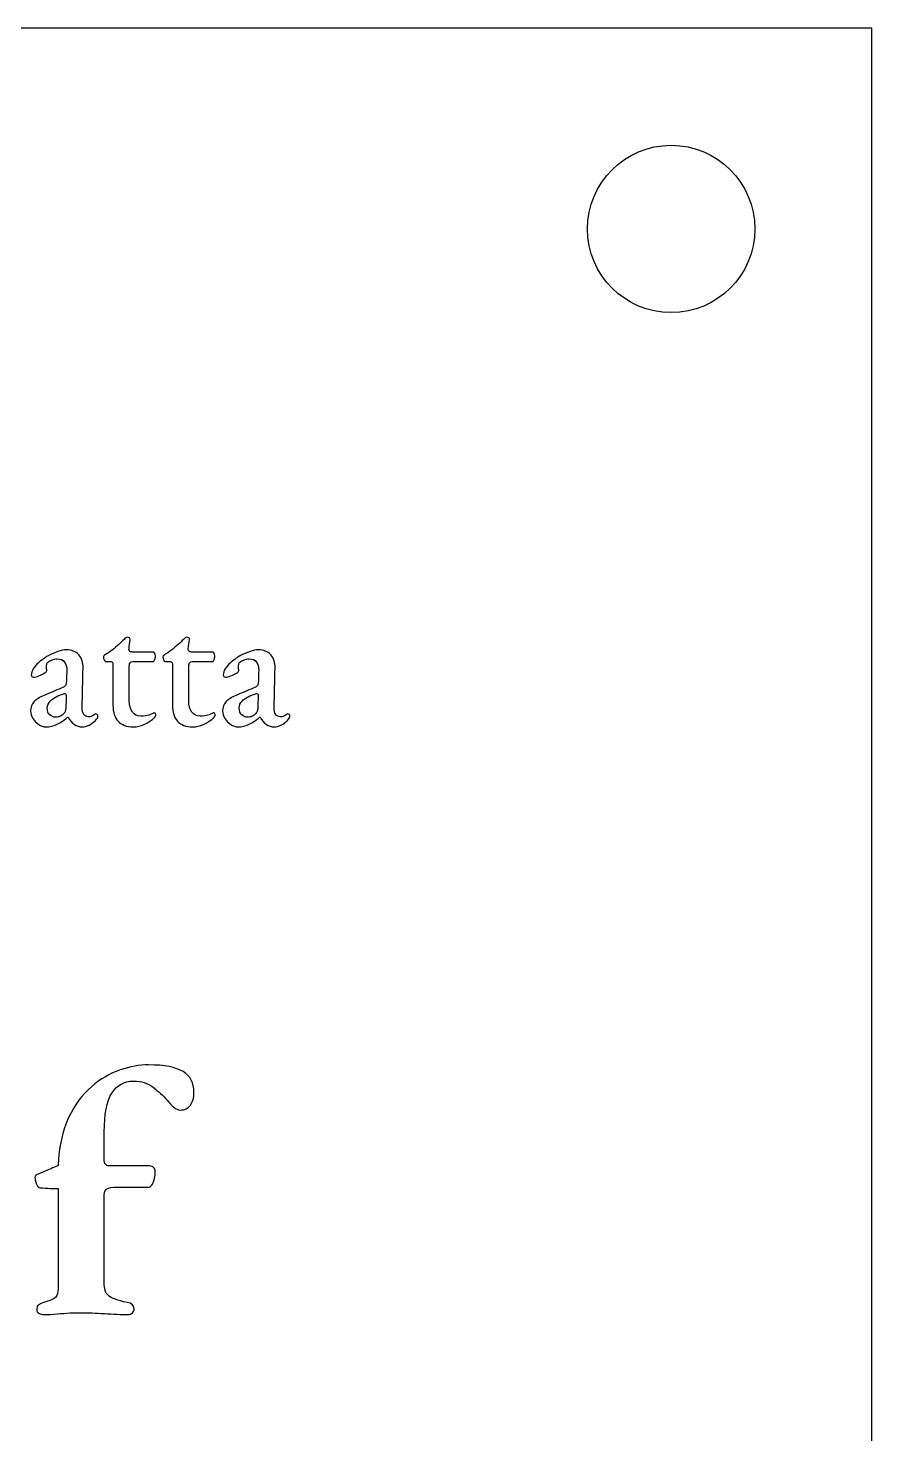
# Model space of a CAD drawing. Header units: millimetres. Extents: x 0 to 297, y 0 to 210.
# Drawn here: x 233.9 to 297, y 105 to 210 of the extents above; entities that cross this region are included whole.
import ezdxf

# ---------------------------------------------------------------- set-up
doc = ezdxf.new("R2010")
doc.units = ezdxf.units.MM
for name, color, linetype in [('FURAT', 1, 'Continuous'), ('KONTUR', 8, 'Continuous'), ('SZOVEG_0.3mm', 5, 'Continuous'), ('SZOVEG_0.5mm', 7, 'Continuous')]:
    doc.layers.add(name, color=color, linetype=linetype)

msp = doc.modelspace()

# ---------------------------------------------------------------- linework, layer by layer
at = {"layer": 'FURAT'}
msp.add_circle((282, 195), 6.25, dxfattribs=at)
at = {"layer": 'KONTUR'}
msp.add_lwpolyline([(0, 0), (297, 0), (297, 210), (0, 210)], close=True, dxfattribs=at)
at = {"layer": 'SZOVEG_0.3mm'}
for points, knots in [([(241.8, 157.81), (241.32, 157.81), (240.95, 157.95), (240.68, 158.23), (240.42, 158.5), (240.29, 158.9), (240.29, 159.43), (240.29, 160.45), (240.29, 161.48), (240.29, 162.5), (240.29, 162.57), (240.27, 162.63), (240.21, 162.66), (240.15, 162.69), (240.04, 162.7), (239.87, 162.7), (239.83, 162.7), (239.8, 162.7), (239.76, 162.7), (239.71, 162.7), (239.67, 162.74), (239.63, 162.81), (239.6, 162.89), (239.58, 162.96), (239.58, 163.03), (239.58, 163.05), (239.59, 163.08), (239.61, 163.11), (239.63, 163.14), (239.65, 163.16), (239.67, 163.17), (239.86, 163.28), (240.04, 163.41), (240.22, 163.54), (240.4, 163.68), (240.57, 163.82), (240.72, 163.96), (240.88, 164.1), (241.01, 164.23), (241.12, 164.33), (241.17, 164.38), (241.21, 164.42), (241.25, 164.45), (241.28, 164.49), (241.33, 164.5), (241.38, 164.5), (241.43, 164.5), (241.48, 164.49), (241.52, 164.46), (241.56, 164.44), (241.57, 164.38), (241.57, 164.31), (241.54, 164.09), (241.51, 163.87), (241.49, 163.66), (241.48, 163.55), (241.5, 163.48), (241.56, 163.44), (241.62, 163.41), (241.7, 163.39), (241.8, 163.39), (242.32, 163.39), (242.83, 163.39), (243.34, 163.39), (243.37, 163.39), (243.39, 163.36), (243.42, 163.3), (243.45, 163.24), (243.46, 163.17), (243.46, 163.11), (243.46, 163.02), (243.45, 162.92), (243.42, 162.83), (243.39, 162.75), (243.36, 162.7), (243.33, 162.7), (242.9, 162.7), (242.47, 162.7), (242.04, 162.7), (241.82, 162.7), (241.68, 162.68), (241.61, 162.64), (241.55, 162.59), (241.51, 162.49), (241.51, 162.33), (241.51, 161.47), (241.51, 160.62), (241.51, 159.76), (241.51, 159.39), (241.59, 159.11), (241.74, 158.91), (241.89, 158.71), (242.1, 158.61), (242.37, 158.61), (242.63, 158.61), (242.82, 158.63), (242.96, 158.68), (243.09, 158.72), (243.21, 158.77), (243.31, 158.83), (243.34, 158.85), (243.36, 158.86), (243.38, 158.86), (243.42, 158.86), (243.45, 158.84), (243.47, 158.79), (243.48, 158.75), (243.49, 158.7), (243.49, 158.65), (243.49, 158.6), (243.41, 158.5), (243.25, 158.37), (243.09, 158.24), (242.88, 158.11), (242.63, 157.99), (242.37, 157.87), (242.1, 157.81), (241.8, 157.81)], [0, 0, 0, 0, 1, 1, 1, 2, 2, 2, 3, 3, 3, 4, 4, 4, 5, 5, 5, 6, 6, 6, 7, 7, 7, 8, 8, 8, 9, 9, 9, 10, 10, 10, 11, 11, 11, 12, 12, 12, 13, 13, 13, 14, 14, 14, 15, 15, 15, 16, 16, 16, 17, 17, 17, 18, 18, 18, 19, 19, 19, 20, 20, 20, 21, 21, 21, 22, 22, 22, 23, 23, 23, 24, 24, 24, 25, 25, 25, 26, 26, 26, 27, 27, 27, 28, 28, 28, 29, 29, 29, 30, 30, 30, 31, 31, 31, 32, 32, 32, 33, 33, 33, 34, 34, 34, 35, 35, 35, 36, 36, 36, 37, 37, 37, 38, 38, 38, 39, 39, 39, 39]), ([(246.24, 157.81), (245.76, 157.81), (245.38, 157.95), (245.12, 158.23), (244.86, 158.5), (244.73, 158.9), (244.73, 159.43), (244.73, 160.45), (244.73, 161.48), (244.73, 162.5), (244.73, 162.57), (244.7, 162.63), (244.65, 162.66), (244.59, 162.69), (244.48, 162.7), (244.31, 162.7), (244.27, 162.7), (244.24, 162.7), (244.2, 162.7), (244.15, 162.7), (244.1, 162.74), (244.07, 162.81), (244.03, 162.89), (244.02, 162.96), (244.02, 163.03), (244.02, 163.05), (244.03, 163.08), (244.05, 163.11), (244.07, 163.14), (244.09, 163.16), (244.11, 163.17), (244.29, 163.28), (244.48, 163.41), (244.66, 163.54), (244.84, 163.68), (245.01, 163.82), (245.16, 163.96), (245.32, 164.1), (245.45, 164.23), (245.55, 164.33), (245.61, 164.38), (245.65, 164.42), (245.68, 164.45), (245.72, 164.49), (245.76, 164.5), (245.82, 164.5), (245.87, 164.5), (245.92, 164.49), (245.96, 164.46), (246, 164.44), (246.01, 164.38), (246, 164.31), (245.98, 164.09), (245.95, 163.87), (245.92, 163.66), (245.91, 163.55), (245.94, 163.48), (246, 163.44), (246.05, 163.41), (246.14, 163.39), (246.24, 163.39), (246.75, 163.39), (247.27, 163.39), (247.78, 163.39), (247.8, 163.39), (247.83, 163.36), (247.86, 163.3), (247.88, 163.24), (247.9, 163.17), (247.9, 163.11), (247.9, 163.02), (247.88, 162.92), (247.86, 162.83), (247.83, 162.75), (247.8, 162.7), (247.76, 162.7), (247.34, 162.7), (246.91, 162.7), (246.48, 162.7), (246.26, 162.7), (246.12, 162.68), (246.05, 162.64), (245.98, 162.59), (245.95, 162.49), (245.95, 162.33), (245.95, 161.47), (245.95, 160.62), (245.95, 159.76), (245.95, 159.39), (246.02, 159.11), (246.18, 158.91), (246.33, 158.71), (246.54, 158.61), (246.81, 158.61), (247.07, 158.61), (247.26, 158.63), (247.39, 158.68), (247.53, 158.72), (247.65, 158.77), (247.75, 158.83), (247.78, 158.85), (247.8, 158.86), (247.82, 158.86), (247.86, 158.86), (247.89, 158.84), (247.9, 158.79), (247.92, 158.75), (247.92, 158.7), (247.92, 158.65), (247.92, 158.6), (247.84, 158.5), (247.69, 158.37), (247.53, 158.24), (247.32, 158.11), (247.06, 157.99), (246.81, 157.87), (246.53, 157.81), (246.24, 157.81)], [0, 0, 0, 0, 1, 1, 1, 2, 2, 2, 3, 3, 3, 4, 4, 4, 5, 5, 5, 6, 6, 6, 7, 7, 7, 8, 8, 8, 9, 9, 9, 10, 10, 10, 11, 11, 11, 12, 12, 12, 13, 13, 13, 14, 14, 14, 15, 15, 15, 16, 16, 16, 17, 17, 17, 18, 18, 18, 19, 19, 19, 20, 20, 20, 21, 21, 21, 22, 22, 22, 23, 23, 23, 24, 24, 24, 25, 25, 25, 26, 26, 26, 27, 27, 27, 28, 28, 28, 29, 29, 29, 30, 30, 30, 31, 31, 31, 32, 32, 32, 33, 33, 33, 34, 34, 34, 35, 35, 35, 36, 36, 36, 37, 37, 37, 38, 38, 38, 39, 39, 39, 39]), ([(235.29, 157.81), (235.1, 157.81), (234.92, 157.87), (234.74, 157.99), (234.57, 158.11), (234.42, 158.26), (234.31, 158.44), (234.19, 158.62), (234.13, 158.8), (234.13, 158.98), (234.13, 159.27), (234.22, 159.51), (234.38, 159.68), (234.54, 159.86), (234.8, 160.02), (235.14, 160.16), (235.57, 160.34), (236, 160.52), (236.43, 160.7), (236.6, 160.77), (236.71, 160.84), (236.74, 160.89), (236.78, 160.95), (236.8, 161.07), (236.81, 161.25), (236.82, 161.51), (236.83, 161.78), (236.84, 162.05), (236.85, 162.29), (236.79, 162.49), (236.66, 162.65), (236.54, 162.81), (236.36, 162.89), (236.12, 162.89), (236, 162.89), (235.87, 162.86), (235.74, 162.81), (235.62, 162.77), (235.51, 162.71), (235.43, 162.65), (235.39, 162.61), (235.36, 162.57), (235.35, 162.5), (235.33, 162.44), (235.33, 162.38), (235.33, 162.3), (235.33, 162.26), (235.33, 162.21), (235.33, 162.15), (235.34, 162.1), (235.34, 162.05), (235.34, 162.01), (235.34, 161.96), (235.28, 161.9), (235.16, 161.82), (235.04, 161.75), (234.91, 161.68), (234.75, 161.62), (234.6, 161.55), (234.47, 161.52), (234.36, 161.52), (234.31, 161.52), (234.26, 161.54), (234.23, 161.57), (234.2, 161.6), (234.19, 161.64), (234.19, 161.7), (234.19, 161.84), (234.23, 161.98), (234.33, 162.14), (234.42, 162.29), (234.56, 162.45), (234.74, 162.61), (234.96, 162.8), (235.19, 162.96), (235.44, 163.11), (235.69, 163.25), (235.94, 163.36), (236.18, 163.44), (236.42, 163.52), (236.64, 163.56), (236.82, 163.56), (237.19, 163.56), (237.5, 163.44), (237.73, 163.19), (237.96, 162.93), (238.07, 162.61), (238.06, 162.21), (238.03, 161.21), (238.01, 160.22), (237.99, 159.22), (237.98, 159.02), (238.02, 158.87), (238.11, 158.74), (238.2, 158.62), (238.31, 158.56), (238.44, 158.56), (238.64, 158.56), (238.8, 158.61), (238.92, 158.72), (238.95, 158.75), (238.98, 158.77), (239.01, 158.77), (239.05, 158.77), (239.09, 158.76), (239.12, 158.73), (239.15, 158.7), (239.17, 158.67), (239.17, 158.62), (239.17, 158.52), (239.11, 158.41), (238.98, 158.29), (238.83, 158.14), (238.67, 158.02), (238.5, 157.94), (238.33, 157.86), (238.16, 157.81), (238, 157.81), (237.56, 157.81), (237.21, 158.05), (236.94, 158.53), (236.93, 158.53), (236.92, 158.53), (236.9, 158.53), (236.61, 158.28), (236.34, 158.1), (236.08, 157.99), (235.83, 157.87), (235.56, 157.81), (235.29, 157.81)], [0, 0, 0, 0, 1, 1, 1, 2, 2, 2, 3, 3, 3, 4, 4, 4, 5, 5, 5, 6, 6, 6, 7, 7, 7, 8, 8, 8, 9, 9, 9, 10, 10, 10, 11, 11, 11, 12, 12, 12, 13, 13, 13, 14, 14, 14, 15, 15, 15, 16, 16, 16, 17, 17, 17, 18, 18, 18, 19, 19, 19, 20, 20, 20, 21, 21, 21, 22, 22, 22, 23, 23, 23, 24, 24, 24, 25, 25, 25, 26, 26, 26, 27, 27, 27, 28, 28, 28, 29, 29, 29, 30, 30, 30, 31, 31, 31, 32, 32, 32, 33, 33, 33, 34, 34, 34, 35, 35, 35, 36, 36, 36, 37, 37, 37, 38, 38, 38, 39, 39, 39, 40, 40, 40, 41, 41, 41, 42, 42, 42, 43, 43, 43, 43]), ([(249.63, 157.81), (249.45, 157.81), (249.27, 157.87), (249.09, 157.99), (248.91, 158.11), (248.77, 158.26), (248.65, 158.44), (248.54, 158.62), (248.48, 158.8), (248.48, 158.98), (248.48, 159.27), (248.56, 159.51), (248.72, 159.68), (248.89, 159.86), (249.14, 160.02), (249.49, 160.16), (249.91, 160.34), (250.34, 160.52), (250.77, 160.7), (250.95, 160.77), (251.05, 160.84), (251.09, 160.89), (251.12, 160.95), (251.15, 161.07), (251.16, 161.25), (251.16, 161.51), (251.17, 161.78), (251.18, 162.05), (251.19, 162.29), (251.13, 162.49), (251.01, 162.65), (250.89, 162.81), (250.71, 162.89), (250.47, 162.89), (250.34, 162.89), (250.22, 162.86), (250.09, 162.81), (249.96, 162.77), (249.86, 162.71), (249.78, 162.65), (249.73, 162.61), (249.71, 162.57), (249.69, 162.5), (249.68, 162.44), (249.67, 162.38), (249.67, 162.3), (249.67, 162.26), (249.67, 162.21), (249.68, 162.15), (249.68, 162.1), (249.69, 162.05), (249.69, 162.01), (249.69, 161.96), (249.63, 161.9), (249.51, 161.82), (249.39, 161.75), (249.25, 161.68), (249.1, 161.62), (248.94, 161.55), (248.81, 161.52), (248.7, 161.52), (248.65, 161.52), (248.61, 161.54), (248.58, 161.57), (248.55, 161.6), (248.53, 161.64), (248.53, 161.7), (248.53, 161.84), (248.58, 161.98), (248.67, 162.14), (248.76, 162.29), (248.9, 162.45), (249.09, 162.61), (249.3, 162.8), (249.53, 162.96), (249.78, 163.11), (250.04, 163.25), (250.28, 163.36), (250.53, 163.44), (250.77, 163.52), (250.98, 163.56), (251.17, 163.56), (251.54, 163.56), (251.84, 163.44), (252.08, 163.19), (252.31, 162.93), (252.42, 162.61), (252.4, 162.21), (252.38, 161.21), (252.36, 160.22), (252.33, 159.22), (252.33, 159.02), (252.37, 158.87), (252.45, 158.74), (252.54, 158.62), (252.65, 158.56), (252.78, 158.56), (252.99, 158.56), (253.15, 158.61), (253.26, 158.72), (253.3, 158.75), (253.33, 158.77), (253.35, 158.77), (253.4, 158.77), (253.44, 158.76), (253.47, 158.73), (253.5, 158.7), (253.51, 158.67), (253.51, 158.62), (253.51, 158.52), (253.45, 158.41), (253.33, 158.29), (253.18, 158.14), (253.02, 158.02), (252.84, 157.94), (252.67, 157.86), (252.51, 157.81), (252.35, 157.81), (251.91, 157.81), (251.55, 158.05), (251.29, 158.53), (251.27, 158.53), (251.26, 158.53), (251.25, 158.53), (250.96, 158.28), (250.68, 158.1), (250.43, 157.99), (250.17, 157.87), (249.91, 157.81), (249.63, 157.81)], [0, 0, 0, 0, 1, 1, 1, 2, 2, 2, 3, 3, 3, 4, 4, 4, 5, 5, 5, 6, 6, 6, 7, 7, 7, 8, 8, 8, 9, 9, 9, 10, 10, 10, 11, 11, 11, 12, 12, 12, 13, 13, 13, 14, 14, 14, 15, 15, 15, 16, 16, 16, 17, 17, 17, 18, 18, 18, 19, 19, 19, 20, 20, 20, 21, 21, 21, 22, 22, 22, 23, 23, 23, 24, 24, 24, 25, 25, 25, 26, 26, 26, 27, 27, 27, 28, 28, 28, 29, 29, 29, 30, 30, 30, 31, 31, 31, 32, 32, 32, 33, 33, 33, 34, 34, 34, 35, 35, 35, 36, 36, 36, 37, 37, 37, 38, 38, 38, 39, 39, 39, 40, 40, 40, 41, 41, 41, 42, 42, 42, 43, 43, 43, 43]), ([(235.98, 158.53), (236.13, 158.53), (236.25, 158.55), (236.35, 158.6), (236.45, 158.65), (236.55, 158.72), (236.62, 158.81), (236.67, 158.85), (236.7, 158.91), (236.72, 158.97), (236.75, 159.04), (236.76, 159.14), (236.77, 159.28), (236.78, 159.54), (236.79, 159.79), (236.8, 160.04), (236.81, 160.13), (236.8, 160.19), (236.78, 160.23), (236.77, 160.27), (236.73, 160.29), (236.68, 160.29), (236.66, 160.29), (236.63, 160.29), (236.6, 160.28), (236.56, 160.27), (236.51, 160.25), (236.45, 160.23), (236.06, 160.08), (235.78, 159.92), (235.62, 159.76), (235.46, 159.59), (235.38, 159.41), (235.38, 159.22), (235.38, 158.98), (235.44, 158.81), (235.57, 158.7), (235.7, 158.59), (235.83, 158.53), (235.98, 158.53)], [0, 0, 0, 0, 1, 1, 1, 2, 2, 2, 3, 3, 3, 4, 4, 4, 5, 5, 5, 6, 6, 6, 7, 7, 7, 8, 8, 8, 9, 9, 9, 10, 10, 10, 11, 11, 11, 12, 12, 12, 13, 13, 13, 13]), ([(250.32, 158.53), (250.47, 158.53), (250.6, 158.55), (250.7, 158.6), (250.8, 158.65), (250.89, 158.72), (250.97, 158.81), (251.01, 158.85), (251.05, 158.91), (251.07, 158.97), (251.09, 159.04), (251.11, 159.14), (251.12, 159.28), (251.12, 159.54), (251.13, 159.79), (251.14, 160.04), (251.15, 160.13), (251.15, 160.19), (251.13, 160.23), (251.11, 160.27), (251.08, 160.29), (251.02, 160.29), (251.01, 160.29), (250.98, 160.29), (250.94, 160.28), (250.91, 160.27), (250.86, 160.25), (250.8, 160.23), (250.4, 160.08), (250.12, 159.92), (249.96, 159.76), (249.8, 159.59), (249.72, 159.41), (249.72, 159.22), (249.72, 158.98), (249.79, 158.81), (249.92, 158.7), (250.05, 158.59), (250.18, 158.53), (250.32, 158.53)], [0, 0, 0, 0, 1, 1, 1, 2, 2, 2, 3, 3, 3, 4, 4, 4, 5, 5, 5, 6, 6, 6, 7, 7, 7, 8, 8, 8, 9, 9, 9, 10, 10, 10, 11, 11, 11, 12, 12, 12, 13, 13, 13, 13])]:
    msp.add_open_spline(points, degree=3, knots=knots, dxfattribs=at)
at = {"layer": 'SZOVEG_0.5mm'}
msp.add_open_spline([(235.11, 113.92), (234.99, 113.92), (234.87, 113.95), (234.76, 114.01), (234.65, 114.07), (234.59, 114.17), (234.59, 114.29), (234.59, 114.43), (234.63, 114.54), (234.72, 114.62), (234.81, 114.7), (234.93, 114.76), (235.09, 114.81), (235.58, 114.96), (235.89, 115.09), (236.01, 115.22), (236.13, 115.35), (236.19, 115.56), (236.19, 115.84), (236.19, 118.34), (236.19, 120.83), (236.19, 123.33), (236.02, 123.33), (235.82, 123.34), (235.59, 123.34), (235.36, 123.35), (235.11, 123.37), (234.83, 123.38), (234.72, 123.4), (234.63, 123.5), (234.56, 123.69), (234.49, 123.87), (234.46, 124.02), (234.46, 124.15), (234.46, 124.22), (234.48, 124.27), (234.54, 124.32), (234.59, 124.36), (234.64, 124.39), (234.69, 124.41), (234.92, 124.5), (235.16, 124.59), (235.4, 124.7), (235.65, 124.8), (235.91, 124.92), (236.19, 125.04), (236.26, 126.46), (236.53, 127.65), (236.98, 128.62), (237.44, 129.58), (238, 130.35), (238.68, 130.93), (239.35, 131.51), (240.07, 131.92), (240.82, 132.18), (241.57, 132.43), (242.28, 132.56), (242.95, 132.56), (244.14, 132.56), (245, 132.39), (245.54, 132.06), (246.07, 131.73), (246.34, 131.21), (246.34, 130.51), (246.34, 130.1), (246.25, 129.79), (246.08, 129.55), (245.9, 129.31), (245.65, 129.19), (245.31, 129.19), (245.16, 129.19), (245, 129.26), (244.84, 129.4), (244.68, 129.54), (244.52, 129.72), (244.34, 129.93), (244.04, 130.26), (243.69, 130.58), (243.29, 130.89), (242.89, 131.2), (242.4, 131.35), (241.84, 131.35), (241.13, 131.35), (240.58, 131.05), (240.2, 130.44), (239.82, 129.84), (239.64, 128.87), (239.64, 127.54), (239.64, 126.82), (239.64, 126.1), (239.64, 125.38), (239.64, 125.24), (239.68, 125.15), (239.77, 125.09), (239.85, 125.04), (239.95, 125.01), (240.06, 125.01), (241.05, 125.01), (242.04, 125.01), (243.03, 125.01), (243.17, 125.01), (243.27, 124.97), (243.34, 124.88), (243.41, 124.8), (243.45, 124.7), (243.45, 124.59), (243.45, 124.44), (243.43, 124.27), (243.39, 124.09), (243.36, 123.92), (243.31, 123.77), (243.24, 123.65), (243.15, 123.51), (243.08, 123.44), (243.03, 123.44), (242.22, 123.44), (241.41, 123.44), (240.61, 123.44), (240.22, 123.44), (239.96, 123.39), (239.83, 123.31), (239.7, 123.22), (239.64, 123.07), (239.64, 122.86), (239.64, 120.67), (239.64, 118.48), (239.64, 116.29), (239.64, 115.83), (239.74, 115.51), (239.95, 115.33), (240.16, 115.14), (240.63, 114.97), (241.34, 114.81), (241.69, 114.76), (241.87, 114.6), (241.87, 114.34), (241.87, 114.24), (241.83, 114.14), (241.74, 114.05), (241.65, 113.96), (241.55, 113.92), (241.42, 113.92), (240.9, 113.92), (240.31, 113.94), (239.65, 113.99), (238.99, 114.03), (238.44, 114.05), (237.98, 114.05), (237.68, 114.05), (237.38, 114.04), (237.07, 114.03), (236.77, 114.01), (236.45, 113.99), (236.13, 113.96), (235.8, 113.93), (235.47, 113.92), (235.11, 113.92)], degree=3, knots=[0, 0, 0, 0, 1, 1, 1, 2, 2, 2, 3, 3, 3, 4, 4, 4, 5, 5, 5, 6, 6, 6, 7, 7, 7, 8, 8, 8, 9, 9, 9, 10, 10, 10, 11, 11, 11, 12, 12, 12, 13, 13, 13, 14, 14, 14, 15, 15, 15, 16, 16, 16, 17, 17, 17, 18, 18, 18, 19, 19, 19, 20, 20, 20, 21, 21, 21, 22, 22, 22, 23, 23, 23, 24, 24, 24, 25, 25, 25, 26, 26, 26, 27, 27, 27, 28, 28, 28, 29, 29, 29, 30, 30, 30, 31, 31, 31, 32, 32, 32, 33, 33, 33, 34, 34, 34, 35, 35, 35, 36, 36, 36, 37, 37, 37, 38, 38, 38, 39, 39, 39, 40, 40, 40, 41, 41, 41, 42, 42, 42, 43, 43, 43, 44, 44, 44, 45, 45, 45, 46, 46, 46, 47, 47, 47, 48, 48, 48, 49, 49, 49, 50, 50, 50, 51, 51, 51, 52, 52, 52, 52], dxfattribs=at)

doc.saveas('drawing.dxf')
